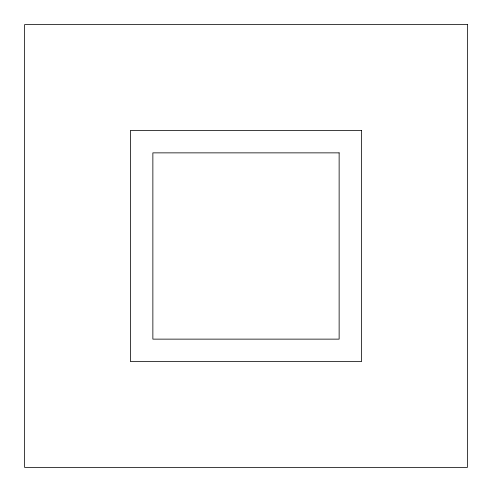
<?xml version="1.0" encoding="UTF-8"?>
<svg xmlns="http://www.w3.org/2000/svg" width="492" height="492" viewBox="0 0 492 492"><rect width="100%" height="100%" fill="white"/><g stroke="black" fill="none" stroke-linecap="round" stroke-linejoin="round"><path stroke-width="0.74" d="M467.4 24.6L24.6 24.6L24.6 467.4L467.4 467.4L467.4 24.6M361.571 130.429L130.429 130.429L130.429 361.571L361.571 361.571L361.571 130.429M339.136 152.864L152.864 152.864L152.864 339.136L339.136 339.136L339.136 152.864"/></g></svg>
